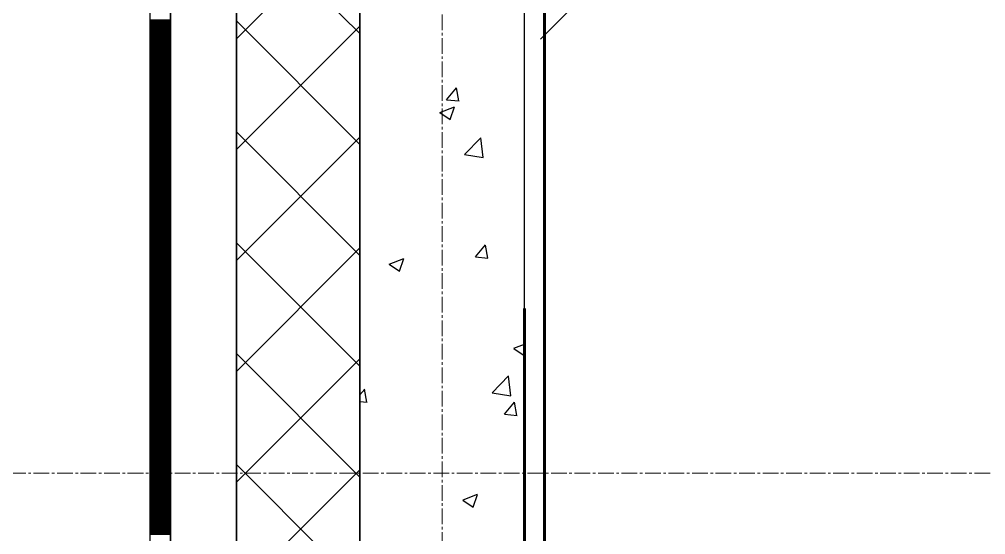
# Model space of a CAD drawing. Header units: millimetres. Extents: x 538266 to 1167394, y 114608 to 637157.
# Drawn here: x 1045920 to 1047094, y 548894 to 549520 of the extents above; entities that cross this region are included whole.
import ezdxf

# ---------------------------------------------------------------- set-up
doc = ezdxf.new("R2010")
doc.units = ezdxf.units.MM
doc.linetypes.add('CENTER2', pattern=[28.575, 19.05, -3.175, 3.175, -3.175])
doc.linetypes.add('DASHED', pattern=[19.05, 12.7, -6.35])
for name, color, linetype, lineweight in [('0) шт стен 3 эт', 150, 'Continuous', 60), ('АР_Стены ПЕНОблок', 52, 'Continuous', 20), ('АР_Тонкая', 254, 'Continuous', 5), ('АР_Утеплитель', 31, 'Continuous', 0), ('АР_Штриховка', 8, 'Continuous', 0)]:
    doc.layers.add(name, color=color, linetype=linetype, lineweight=lineweight)
doc.layers.add('АР_Делит', color=120, linetype='Continuous', lineweight=0, plot=False)
doc.layers.add('РД_Оси_100', color=7, linetype='Continuous', lineweight=0, true_color=0x525252)
doc.layers.add('ФВ-5', color=7, linetype='Continuous')

# ---------------------------------------------------------------- blocks, each defined once
blk = doc.blocks.new('СОШ_2200_АР_ОСИ_М100_28.05.24')
at = {"layer": 'АР_Делит', "color": 251, "linetype": 'DASHED', "true_color": 0x636466}
blk.add_lwpolyline([(114955, 135155), (114955, -355), (93595.036, -355), (93595.036, 13855), (94145, 13855), (94145, 68320), (66055, 68320), (66055, 13857.73), (83455, 13857.73), (83455, -355), (45245, -355), (45245, 13145), (44695, 13145), (44695, 26755), (45245, 26755), (45245, 68320), (20455, 68320), (20455, 26755), (27955, 26755), (27955, 13145), (-355, 13145), (-355, 100855)], dxfattribs=at)
at = {"layer": 'РД_Оси_100', "color": 251, "linetype": 'CENTER2', "true_color": 0x636466}
for p, q in [((0, -6155), (0, 139938.679)), ((29555, 52200), (-5954.958, 52200))]:
    blk.add_line(p, q, dxfattribs=at)
blk = doc.blocks.new('3_этаж1')
at = {"layer": 'АР_Стены ПЕНОблок', "color": 18, "linetype": 'Continuous', "lineweight": 25, "true_color": 0x000000}
for p, q in [((684283.6, 587568.7), (684283.6, 511368.7)), ((684483.6, 511368.7), (684483.6, 587568.7))]:
    blk.add_line(p, q, dxfattribs=at)
at = {"layer": 'АР_Тонкая', "color": 18, "linetype": 'Continuous', "lineweight": 25, "true_color": 0x000000}
for p, q in [((684028.6, 587568.7), (684028.6, 511368.7)), ((684053.6, 587568.7), (684053.6, 511368.7)), ((684053.6, 511368.7), (684053.6, 587568.7)), ((684133.6, 511368.7), (684133.6, 587568.7))]:
    blk.add_line(p, q, dxfattribs=at)
at = {"layer": 'АР_Утеплитель', "color": 18, "linetype": 'Continuous', "lineweight": 25, "true_color": 0x000000}
for p, q in [((684133.6, 587568.7), (684133.6, 511368.7)), ((684283.6, 511368.7), (684283.6, 587568.7))]:
    blk.add_line(p, q, dxfattribs=at)
at = {"layer": 'АР_Штриховка', "color": 18, "linetype": 'Continuous', "lineweight": 25, "true_color": 0x000000}
for p, q in [((684283.6, 549502.7), (684133.6, 549652.7)), ((684133.6, 549496.5), (684283.6, 549646.5)), ((684028.6, 549519.5), (684053.6, 549519.5)), ((684028.6, 549518.5), (684053.6, 549518.5)), ((684028.6, 549517.5), (684053.6, 549517.5)), ((684028.6, 549516.5), (684053.6, 549516.5)), ((684028.6, 549515.5), (684053.6, 549515.5)), ((684028.6, 549514.5), (684053.6, 549514.5)), ((684028.6, 549513.5), (684053.6, 549513.5)), ((684028.6, 549512.5), (684053.6, 549512.5)), ((684283.6, 549368), (684133.6, 549518)), ((684133.6, 549361.8), (684283.6, 549511.8)), ((684028.6, 549511.5), (684053.6, 549511.5)), ((684028.6, 549510.5), (684053.6, 549510.5)), ((684028.6, 549509.5), (684053.6, 549509.5)), ((684028.6, 549508.5), (684053.6, 549508.5)), ((684028.6, 549507.5), (684053.6, 549507.5)), ((684028.6, 549506.5), (684053.6, 549506.5)), ((684028.6, 549505.5), (684053.6, 549505.5)), ((684028.6, 549504.5), (684053.6, 549504.5)), ((684028.6, 549503.5), (684053.6, 549503.5)), ((684028.6, 549502.5), (684053.6, 549502.5)), ((684028.6, 549501.5), (684053.6, 549501.5)), ((684028.6, 549500.5), (684053.6, 549500.5)), ((684028.6, 549499.5), (684053.6, 549499.5)), ((684028.6, 549498.5), (684053.6, 549498.5)), ((684028.6, 549497.5), (684053.6, 549497.5)), ((684028.6, 549496.5), (684053.6, 549496.5)), ((684028.6, 549495.5), (684053.6, 549495.5)), ((684028.6, 549494.5), (684053.6, 549494.5)), ((684028.6, 549493.5), (684053.6, 549493.5)), ((684028.6, 549492.5), (684053.6, 549492.5)), ((684028.6, 549491.5), (684053.6, 549491.5)), ((684028.6, 549490.5), (684053.6, 549490.5)), ((684028.6, 549489.5), (684053.6, 549489.5)), ((684028.6, 549488.5), (684053.6, 549488.5)), ((684028.6, 549487.5), (684053.6, 549487.5)), ((684028.6, 549486.5), (684053.6, 549486.5)), ((684028.6, 549485.5), (684053.6, 549485.5)), ((684028.6, 549484.5), (684053.6, 549484.5)), ((684028.6, 549483.5), (684053.6, 549483.5)), ((684028.6, 549482.5), (684053.6, 549482.5)), ((684028.6, 549481.5), (684053.6, 549481.5)), ((684028.6, 549480.5), (684053.6, 549480.5)), ((684028.6, 549479.5), (684053.6, 549479.5)), ((684028.6, 549478.5), (684053.6, 549478.5)), ((684028.6, 549477.5), (684053.6, 549477.5)), ((684028.6, 549476.5), (684053.6, 549476.5)), ((684028.6, 549475.5), (684053.6, 549475.5)), ((684028.6, 549474.5), (684053.6, 549474.5)), ((684028.6, 549473.5), (684053.6, 549473.5)), ((684028.6, 549472.5), (684053.6, 549472.5)), ((684028.6, 549471.5), (684053.6, 549471.5)), ((684028.6, 549470.5), (684053.6, 549470.5)), ((684028.6, 549469.5), (684053.6, 549469.5)), ((684028.6, 549468.5), (684053.6, 549468.5)), ((684028.6, 549467.5), (684053.6, 549467.5)), ((684028.6, 549466.5), (684053.6, 549466.5)), ((684028.6, 549465.5), (684053.6, 549465.5)), ((684028.6, 549464.5), (684053.6, 549464.5)), ((684028.6, 549463.5), (684053.6, 549463.5)), ((684028.6, 549462.5), (684053.6, 549462.5)), ((684028.6, 549461.5), (684053.6, 549461.5)), ((684028.6, 549460.5), (684053.6, 549460.5)), ((684028.6, 549459.5), (684053.6, 549459.5)), ((684028.6, 549458.5), (684053.6, 549458.5)), ((684028.6, 549457.5), (684053.6, 549457.5)), ((684028.6, 549456.5), (684053.6, 549456.5)), ((684028.6, 549455.5), (684053.6, 549455.5)), ((684028.6, 549454.5), (684053.6, 549454.5)), ((684028.6, 549453.5), (684053.6, 549453.5)), ((684028.6, 549452.5), (684053.6, 549452.5)), ((684028.6, 549451.5), (684053.6, 549451.5)), ((684028.6, 549450.5), (684053.6, 549450.5)), ((684028.6, 549449.5), (684053.6, 549449.5)), ((684028.6, 549448.5), (684053.6, 549448.5)), ((684028.6, 549447.5), (684053.6, 549447.5)), ((684028.6, 549446.5), (684053.6, 549446.5)), ((684028.6, 549445.5), (684053.6, 549445.5)), ((684028.6, 549444.5), (684053.6, 549444.5)), ((684028.6, 549443.5), (684053.6, 549443.5)), ((684028.6, 549442.5), (684053.6, 549442.5)), ((684028.6, 549441.5), (684053.6, 549441.5)), ((684028.6, 549440.5), (684053.6, 549440.5)), ((684028.6, 549439.5), (684053.6, 549439.5)), ((684028.6, 549438.5), (684053.6, 549438.5)), ((684028.6, 549437.5), (684053.6, 549437.5)), ((684028.6, 549436.5), (684053.6, 549436.5)), ((684028.6, 549435.5), (684053.6, 549435.5)), ((684028.6, 549434.5), (684053.6, 549434.5)), ((684028.6, 549433.5), (684053.6, 549433.5)), ((684028.6, 549432.5), (684053.6, 549432.5)), ((684028.6, 549431.5), (684053.6, 549431.5)), ((684028.6, 549430.5), (684053.6, 549430.5)), ((684028.6, 549429.5), (684053.6, 549429.5)), ((684388.9, 549422.3), (684401.2, 549436.9)), ((684403.9, 549421), (684401, 549436.9)), ((684028.6, 549428.5), (684053.6, 549428.5)), ((684028.6, 549427.5), (684053.6, 549427.5)), ((684028.6, 549426.5), (684053.6, 549426.5)), ((684028.6, 549425.5), (684053.6, 549425.5)), ((684028.6, 549424.5), (684053.6, 549424.5)), ((684028.6, 549423.5), (684053.6, 549423.5)), ((684028.6, 549422.5), (684053.6, 549422.5)), ((684028.6, 549421.5), (684053.6, 549421.5)), ((684028.6, 549420.5), (684053.6, 549420.5)), ((684028.6, 549419.5), (684053.6, 549419.5)), ((684028.6, 549418.5), (684053.6, 549418.5)), ((684388.9, 549422.3), (684404.1, 549421)), ((684028.6, 549417.5), (684053.6, 549417.5)), ((684028.6, 549416.5), (684053.6, 549416.5)), ((684028.6, 549415.5), (684053.6, 549415.5)), ((684028.6, 549414.5), (684053.6, 549414.5)), ((684028.6, 549413.5), (684053.6, 549413.5)), ((684028.6, 549412.5), (684053.6, 549412.5)), ((684028.6, 549411.5), (684053.6, 549411.5)), ((684028.6, 549410.5), (684053.6, 549410.5)), ((684028.6, 549409.5), (684053.6, 549409.5)), ((684028.6, 549408.5), (684053.6, 549408.5)), ((684028.6, 549407.5), (684053.6, 549407.5)), ((684028.6, 549406.5), (684053.6, 549406.5)), ((684380.9, 549406.7), (684393.5, 549398.2)), ((684381, 549406.9), (684398.7, 549413.8)), ((684393.5, 549398.2), (684398.7, 549413.6)), ((684028.6, 549405.5), (684053.6, 549405.5)), ((684028.6, 549404.5), (684053.6, 549404.5)), ((684028.6, 549403.5), (684053.6, 549403.5)), ((684028.6, 549402.5), (684053.6, 549402.5)), ((684028.6, 549401.5), (684053.6, 549401.5)), ((684028.6, 549400.5), (684053.6, 549400.5)), ((684028.6, 549399.5), (684053.6, 549399.5)), ((684028.6, 549398.5), (684053.6, 549398.5)), ((684028.6, 549397.5), (684053.6, 549397.5)), ((684028.6, 549396.5), (684053.6, 549396.5)), ((684028.6, 549395.5), (684053.6, 549395.5)), ((684028.6, 549394.5), (684053.6, 549394.5)), ((684028.6, 549393.5), (684053.6, 549393.5)), ((684028.6, 549392.5), (684053.6, 549392.5)), ((684028.6, 549391.5), (684053.6, 549391.5)), ((684028.6, 549390.5), (684053.6, 549390.5)), ((684028.6, 549389.5), (684053.6, 549389.5)), ((684028.6, 549388.5), (684053.6, 549388.5)), ((684028.6, 549387.5), (684053.6, 549387.5)), ((684028.6, 549386.5), (684053.6, 549386.5)), ((684028.6, 549385.5), (684053.6, 549385.5)), ((684028.6, 549384.5), (684053.6, 549384.5)), ((684028.6, 549383.5), (684053.6, 549383.5)), ((684028.6, 549382.5), (684053.6, 549382.5)), ((684283.6, 549233.3), (684133.6, 549383.3)), ((684028.6, 549381.5), (684053.6, 549381.5)), ((684028.6, 549380.5), (684053.6, 549380.5)), ((684028.6, 549379.5), (684053.6, 549379.5)), ((684028.6, 549378.5), (684053.6, 549378.5)), ((684028.6, 549377.5), (684053.6, 549377.5)), ((684028.6, 549376.5), (684053.6, 549376.5)), ((684028.6, 549375.5), (684053.6, 549375.5)), ((684028.6, 549374.5), (684053.6, 549374.5)), ((684028.6, 549373.5), (684053.6, 549373.5)), ((684028.6, 549372.5), (684053.6, 549372.5)), ((684028.6, 549371.5), (684053.6, 549371.5)), ((684133.6, 549227), (684283.6, 549377)), ((684410.8, 549355.6), (684430.6, 549376.2)), ((684433.3, 549352.1), (684430.5, 549376.2)), ((684028.6, 549370.5), (684053.6, 549370.5)), ((684028.6, 549369.5), (684053.6, 549369.5)), ((684028.6, 549368.5), (684053.6, 549368.5)), ((684028.6, 549367.5), (684053.6, 549367.5)), ((684028.6, 549366.5), (684053.6, 549366.5)), ((684028.6, 549365.5), (684053.6, 549365.5)), ((684028.6, 549364.5), (684053.6, 549364.5)), ((684028.6, 549363.5), (684053.6, 549363.5)), ((684028.6, 549362.5), (684053.6, 549362.5)), ((684028.6, 549361.5), (684053.6, 549361.5)), ((684028.6, 549360.5), (684053.6, 549360.5)), ((684028.6, 549359.5), (684053.6, 549359.5)), ((684028.6, 549358.5), (684053.6, 549358.5)), ((684028.6, 549357.5), (684053.6, 549357.5)), ((684028.6, 549356.5), (684053.6, 549356.5)), ((684028.6, 549355.5), (684053.6, 549355.5)), ((684028.6, 549354.5), (684053.6, 549354.5)), ((684028.6, 549353.5), (684053.6, 549353.5)), ((684028.6, 549352.5), (684053.6, 549352.5)), ((684028.6, 549351.5), (684053.6, 549351.5)), ((684028.6, 549350.5), (684053.6, 549350.5)), ((684028.6, 549349.5), (684053.6, 549349.5)), ((684028.6, 549348.5), (684053.6, 549348.5)), ((684028.6, 549347.5), (684053.6, 549347.5)), ((684410.8, 549355.6), (684433.3, 549352.1)), ((684028.6, 549346.5), (684053.6, 549346.5)), ((684028.6, 549345.5), (684053.6, 549345.5)), ((684028.6, 549344.5), (684053.6, 549344.5)), ((684028.6, 549343.5), (684053.6, 549343.5)), ((684028.6, 549342.5), (684053.6, 549342.5)), ((684028.6, 549341.5), (684053.6, 549341.5)), ((684028.6, 549340.5), (684053.6, 549340.5)), ((684028.6, 549339.5), (684053.6, 549339.5)), ((684028.6, 549338.5), (684053.6, 549338.5)), ((684028.6, 549337.5), (684053.6, 549337.5)), ((684028.6, 549336.5), (684053.6, 549336.5)), ((684028.6, 549335.5), (684053.6, 549335.5)), ((684028.6, 549334.5), (684053.6, 549334.5)), ((684028.6, 549333.5), (684053.6, 549333.5)), ((684028.6, 549332.5), (684053.6, 549332.5)), ((684028.6, 549331.5), (684053.6, 549331.5)), ((684028.6, 549330.5), (684053.6, 549330.5)), ((684028.6, 549329.5), (684053.6, 549329.5)), ((684028.6, 549328.5), (684053.6, 549328.5)), ((684028.6, 549327.5), (684053.6, 549327.5)), ((684028.6, 549326.5), (684053.6, 549326.5)), ((684028.6, 549325.5), (684053.6, 549325.5)), ((684028.6, 549324.5), (684053.6, 549324.5)), ((684028.6, 549323.5), (684053.6, 549323.5)), ((684028.6, 549322.5), (684053.6, 549322.5)), ((684028.6, 549321.5), (684053.6, 549321.5)), ((684028.6, 549320.5), (684053.6, 549320.5)), ((684028.6, 549319.5), (684053.6, 549319.5)), ((684028.6, 549318.5), (684053.6, 549318.5)), ((684028.6, 549317.5), (684053.6, 549317.5)), ((684028.6, 549316.5), (684053.6, 549316.5)), ((684028.6, 549315.5), (684053.6, 549315.5)), ((684028.6, 549314.5), (684053.6, 549314.5)), ((684028.6, 549313.5), (684053.6, 549313.5)), ((684028.6, 549312.5), (684053.6, 549312.5)), ((684028.6, 549311.5), (684053.6, 549311.5)), ((684028.6, 549310.5), (684053.6, 549310.5)), ((684028.6, 549309.5), (684053.6, 549309.5)), ((684028.6, 549308.5), (684053.6, 549308.5)), ((684028.6, 549307.5), (684053.6, 549307.5)), ((684028.6, 549306.5), (684053.6, 549306.5)), ((684028.6, 549305.5), (684053.6, 549305.5)), ((684028.6, 549304.5), (684053.6, 549304.5)), ((684028.6, 549303.5), (684053.6, 549303.5)), ((684028.6, 549302.5), (684053.6, 549302.5)), ((684028.6, 549301.5), (684053.6, 549301.5)), ((684028.6, 549300.5), (684053.6, 549300.5)), ((684028.6, 549299.5), (684053.6, 549299.5)), ((684028.6, 549298.5), (684053.6, 549298.5)), ((684028.6, 549297.5), (684053.6, 549297.5)), ((684028.6, 549296.5), (684053.6, 549296.5)), ((684028.6, 549295.5), (684053.6, 549295.5)), ((684028.6, 549294.5), (684053.6, 549294.5)), ((684028.6, 549293.5), (684053.6, 549293.5)), ((684028.6, 549292.5), (684053.6, 549292.5)), ((684028.6, 549291.5), (684053.6, 549291.5)), ((684028.6, 549290.5), (684053.6, 549290.5)), ((684028.6, 549289.5), (684053.6, 549289.5)), ((684028.6, 549288.5), (684053.6, 549288.5)), ((684028.6, 549287.5), (684053.6, 549287.5)), ((684028.6, 549286.5), (684053.6, 549286.5)), ((684028.6, 549285.5), (684053.6, 549285.5)), ((684028.6, 549284.5), (684053.6, 549284.5)), ((684028.6, 549283.5), (684053.6, 549283.5)), ((684028.6, 549282.5), (684053.6, 549282.5)), ((684028.6, 549281.5), (684053.6, 549281.5)), ((684028.6, 549280.5), (684053.6, 549280.5)), ((684028.6, 549279.5), (684053.6, 549279.5)), ((684028.6, 549278.5), (684053.6, 549278.5)), ((684028.6, 549277.5), (684053.6, 549277.5)), ((684028.6, 549276.5), (684053.6, 549276.5)), ((684028.6, 549275.5), (684053.6, 549275.5)), ((684028.6, 549274.5), (684053.6, 549274.5)), ((684028.6, 549273.5), (684053.6, 549273.5)), ((684028.6, 549272.5), (684053.6, 549272.5)), ((684028.6, 549271.5), (684053.6, 549271.5)), ((684028.6, 549270.5), (684053.6, 549270.5)), ((684028.6, 549269.5), (684053.6, 549269.5)), ((684028.6, 549268.5), (684053.6, 549268.5)), ((684028.6, 549267.5), (684053.6, 549267.5)), ((684028.6, 549266.5), (684053.6, 549266.5)), ((684028.6, 549265.5), (684053.6, 549265.5)), ((684028.6, 549264.5), (684053.6, 549264.5)), ((684028.6, 549263.5), (684053.6, 549263.5)), ((684028.6, 549262.5), (684053.6, 549262.5)), ((684028.6, 549261.5), (684053.6, 549261.5)), ((684028.6, 549260.5), (684053.6, 549260.5)), ((684028.6, 549259.5), (684053.6, 549259.5)), ((684028.6, 549258.5), (684053.6, 549258.5)), ((684028.6, 549257.5), (684053.6, 549257.5)), ((684028.6, 549256.5), (684053.6, 549256.5)), ((684028.6, 549255.5), (684053.6, 549255.5)), ((684028.6, 549254.5), (684053.6, 549254.5)), ((684028.6, 549253.5), (684053.6, 549253.5)), ((684028.6, 549252.5), (684053.6, 549252.5)), ((684028.6, 549251.5), (684053.6, 549251.5)), ((684028.6, 549250.5), (684053.6, 549250.5)), ((684028.6, 549249.5), (684053.6, 549249.5)), ((684028.6, 549248.5), (684053.6, 549248.5)), ((684028.6, 549247.5), (684053.6, 549247.5)), ((684028.6, 549246.5), (684053.6, 549246.5)), ((684028.6, 549245.5), (684053.6, 549245.5)), ((684028.6, 549244.5), (684053.6, 549244.5)), ((684028.6, 549243.5), (684053.6, 549243.5)), ((684028.6, 549242.5), (684053.6, 549242.5)), ((684283.6, 549098.6), (684133.6, 549248.6)), ((684133.6, 549092.3), (684283.6, 549242.3)), ((684424.2, 549231.3), (684436.4, 549245.9)), ((684439.2, 549229.9), (684436.2, 549245.8)), ((684028.6, 549241.5), (684053.6, 549241.5)), ((684028.6, 549240.5), (684053.6, 549240.5)), ((684028.6, 549239.5), (684053.6, 549239.5)), ((684028.6, 549238.5), (684053.6, 549238.5)), ((684028.6, 549237.5), (684053.6, 549237.5)), ((684028.6, 549236.5), (684053.6, 549236.5)), ((684028.6, 549235.5), (684053.6, 549235.5)), ((684028.6, 549234.5), (684053.6, 549234.5)), ((684028.6, 549233.5), (684053.6, 549233.5)), ((684028.6, 549232.5), (684053.6, 549232.5)), ((684028.6, 549231.5), (684053.6, 549231.5)), ((684028.6, 549230.5), (684053.6, 549230.5)), ((684424.2, 549231.3), (684439.3, 549229.9)), ((684028.6, 549229.5), (684053.6, 549229.5)), ((684028.6, 549228.5), (684053.6, 549228.5)), ((684028.6, 549227.5), (684053.6, 549227.5)), ((684028.6, 549226.5), (684053.6, 549226.5)), ((684028.6, 549225.5), (684053.6, 549225.5)), ((684028.6, 549224.5), (684053.6, 549224.5)), ((684028.6, 549223.5), (684053.6, 549223.5)), ((684028.6, 549222.5), (684053.6, 549222.5)), ((684028.6, 549221.5), (684053.6, 549221.5)), ((684028.6, 549220.5), (684053.6, 549220.5)), ((684028.6, 549219.5), (684053.6, 549219.5)), ((684028.6, 549218.5), (684053.6, 549218.5)), ((684319.1, 549222.5), (684331.7, 549214)), ((684319.2, 549222.7), (684336.9, 549229.6)), ((684331.7, 549214), (684336.9, 549229.4)), ((684028.6, 549217.5), (684053.6, 549217.5)), ((684028.6, 549216.5), (684053.6, 549216.5)), ((684028.6, 549215.5), (684053.6, 549215.5)), ((684028.6, 549214.5), (684053.6, 549214.5)), ((684028.6, 549213.5), (684053.6, 549213.5)), ((684028.6, 549212.5), (684053.6, 549212.5)), ((684028.6, 549211.5), (684053.6, 549211.5)), ((684028.6, 549210.5), (684053.6, 549210.5)), ((684028.6, 549209.5), (684053.6, 549209.5)), ((684028.6, 549208.5), (684053.6, 549208.5)), ((684028.6, 549207.5), (684053.6, 549207.5)), ((684028.6, 549206.5), (684053.6, 549206.5)), ((684028.6, 549205.5), (684053.6, 549205.5)), ((684028.6, 549204.5), (684053.6, 549204.5)), ((684028.6, 549203.5), (684053.6, 549203.5)), ((684028.6, 549202.5), (684053.6, 549202.5)), ((684028.6, 549201.5), (684053.6, 549201.5)), ((684028.6, 549200.5), (684053.6, 549200.5)), ((684028.6, 549199.5), (684053.6, 549199.5)), ((684028.6, 549198.5), (684053.6, 549198.5)), ((684028.6, 549197.5), (684053.6, 549197.5)), ((684028.6, 549196.5), (684053.6, 549196.5)), ((684028.6, 549195.5), (684053.6, 549195.5)), ((684028.6, 549194.5), (684053.6, 549194.5)), ((684028.6, 549193.5), (684053.6, 549193.5)), ((684028.6, 549192.5), (684053.6, 549192.5)), ((684028.6, 549191.5), (684053.6, 549191.5)), ((684028.6, 549190.5), (684053.6, 549190.5)), ((684028.6, 549189.5), (684053.6, 549189.5)), ((684028.6, 549188.5), (684053.6, 549188.5)), ((684028.6, 549187.5), (684053.6, 549187.5)), ((684028.6, 549186.5), (684053.6, 549186.5)), ((684028.6, 549185.5), (684053.6, 549185.5)), ((684028.6, 549184.5), (684053.6, 549184.5)), ((684028.6, 549183.5), (684053.6, 549183.5)), ((684028.6, 549182.5), (684053.6, 549182.5)), ((684028.6, 549181.5), (684053.6, 549181.5)), ((684028.6, 549180.5), (684053.6, 549180.5)), ((684028.6, 549179.5), (684053.6, 549179.5)), ((684028.6, 549178.5), (684053.6, 549178.5)), ((684028.6, 549177.5), (684053.6, 549177.5)), ((684028.6, 549176.5), (684053.6, 549176.5)), ((684028.6, 549175.5), (684053.6, 549175.5)), ((684028.6, 549174.5), (684053.6, 549174.5)), ((684028.6, 549173.5), (684053.6, 549173.5)), ((684028.6, 549172.5), (684053.6, 549172.5)), ((684028.6, 549171.5), (684053.6, 549171.5)), ((684028.6, 549170.5), (684053.6, 549170.5)), ((684028.6, 549169.5), (684053.6, 549169.5)), ((684028.6, 549168.5), (684053.6, 549168.5)), ((684028.6, 549167.5), (684053.6, 549167.5)), ((684028.6, 549166.5), (684053.6, 549166.5)), ((684028.6, 549165.5), (684053.6, 549165.5)), ((684028.6, 549164.5), (684053.6, 549164.5)), ((684028.6, 549163.5), (684053.6, 549163.5)), ((684028.6, 549162.5), (684053.6, 549162.5)), ((684028.6, 549161.5), (684053.6, 549161.5)), ((684028.6, 549160.5), (684053.6, 549160.5)), ((684028.6, 549159.5), (684053.6, 549159.5)), ((684028.6, 549158.5), (684053.6, 549158.5)), ((684028.6, 549157.5), (684053.6, 549157.5)), ((684028.6, 549156.5), (684053.6, 549156.5)), ((684028.6, 549155.5), (684053.6, 549155.5)), ((684028.6, 549154.5), (684053.6, 549154.5)), ((684028.6, 549153.5), (684053.6, 549153.5)), ((684028.6, 549152.5), (684053.6, 549152.5)), ((684028.6, 549151.5), (684053.6, 549151.5)), ((684028.6, 549150.5), (684053.6, 549150.5)), ((684028.6, 549149.5), (684053.6, 549149.5)), ((684028.6, 549148.5), (684053.6, 549148.5)), ((684028.6, 549147.5), (684053.6, 549147.5)), ((684028.6, 549146.5), (684053.6, 549146.5)), ((684028.6, 549145.5), (684053.6, 549145.5)), ((684028.6, 549144.5), (684053.6, 549144.5)), ((684028.6, 549143.5), (684053.6, 549143.5)), ((684028.6, 549142.5), (684053.6, 549142.5)), ((684028.6, 549141.5), (684053.6, 549141.5)), ((684028.6, 549140.5), (684053.6, 549140.5)), ((684028.6, 549139.5), (684053.6, 549139.5)), ((684028.6, 549138.5), (684053.6, 549138.5)), ((684028.6, 549137.5), (684053.6, 549137.5)), ((684028.6, 549136.5), (684053.6, 549136.5)), ((684028.6, 549135.5), (684053.6, 549135.5)), ((684028.6, 549134.5), (684053.6, 549134.5)), ((684028.6, 549133.5), (684053.6, 549133.5)), ((684028.6, 549132.5), (684053.6, 549132.5)), ((684028.6, 549131.5), (684053.6, 549131.5)), ((684028.6, 549130.5), (684053.6, 549130.5)), ((684028.6, 549129.5), (684053.6, 549129.5)), ((684028.6, 549128.5), (684053.6, 549128.5)), ((684028.6, 549127.5), (684053.6, 549127.5)), ((684028.6, 549126.5), (684053.6, 549126.5)), ((684028.6, 549125.5), (684053.6, 549125.5)), ((684028.6, 549124.5), (684053.6, 549124.5)), ((684470.8, 549120.5), (684483.6, 549125.4)), ((684028.6, 549123.5), (684053.6, 549123.5)), ((684028.6, 549122.5), (684053.6, 549122.5)), ((684028.6, 549121.5), (684053.6, 549121.5)), ((684028.6, 549120.5), (684053.6, 549120.5)), ((684028.6, 549119.5), (684053.6, 549119.5)), ((684028.6, 549118.5), (684053.6, 549118.5)), ((684028.6, 549117.5), (684053.6, 549117.5)), ((684028.6, 549116.5), (684053.6, 549116.5)), ((684028.6, 549115.5), (684053.6, 549115.5)), ((684028.6, 549114.5), (684053.6, 549114.5)), ((684028.6, 549113.5), (684053.6, 549113.5)), ((684028.6, 549112.5), (684053.6, 549112.5)), ((684283.6, 548963.9), (684133.6, 549113.9)), ((684470.7, 549120.3), (684483.3, 549111.8)), ((684483.3, 549111.8), (684483.6, 549112.5)), ((684028.6, 549111.5), (684053.6, 549111.5)), ((684028.6, 549110.5), (684053.6, 549110.5)), ((684028.6, 549109.5), (684053.6, 549109.5)), ((684028.6, 549108.5), (684053.6, 549108.5)), ((684028.6, 549107.5), (684053.6, 549107.5)), ((684028.6, 549106.5), (684053.6, 549106.5)), ((684028.6, 549105.5), (684053.6, 549105.5)), ((684028.6, 549104.5), (684053.6, 549104.5)), ((684028.6, 549103.5), (684053.6, 549103.5)), ((684028.6, 549102.5), (684053.6, 549102.5)), ((684028.6, 549101.5), (684053.6, 549101.5)), ((684133.6, 548957.6), (684283.6, 549107.6)), ((684028.6, 549100.5), (684053.6, 549100.5)), ((684028.6, 549099.5), (684053.6, 549099.5)), ((684028.6, 549098.5), (684053.6, 549098.5)), ((684028.6, 549097.5), (684053.6, 549097.5)), ((684028.6, 549096.5), (684053.6, 549096.5)), ((684028.6, 549095.5), (684053.6, 549095.5)), ((684028.6, 549094.5), (684053.6, 549094.5)), ((684028.6, 549093.5), (684053.6, 549093.5)), ((684028.6, 549092.5), (684053.6, 549092.5)), ((684028.6, 549091.5), (684053.6, 549091.5)), ((684028.6, 549090.5), (684053.6, 549090.5)), ((684028.6, 549089.5), (684053.6, 549089.5)), ((684028.6, 549088.5), (684053.6, 549088.5)), ((684028.6, 549087.5), (684053.6, 549087.5)), ((684028.6, 549086.5), (684053.6, 549086.5)), ((684028.6, 549085.5), (684053.6, 549085.5)), ((684028.6, 549084.5), (684053.6, 549084.5)), ((684028.6, 549083.5), (684053.6, 549083.5)), ((684028.6, 549082.5), (684053.6, 549082.5)), ((684028.6, 549081.5), (684053.6, 549081.5)), ((684028.6, 549080.5), (684053.6, 549080.5)), ((684028.6, 549079.5), (684053.6, 549079.5)), ((684028.6, 549078.5), (684053.6, 549078.5)), ((684028.6, 549077.5), (684053.6, 549077.5)), ((684444.5, 549066.1), (684464.2, 549086.8)), ((684467, 549062.6), (684464.2, 549086.7)), ((684028.6, 549076.5), (684053.6, 549076.5)), ((684028.6, 549075.5), (684053.6, 549075.5)), ((684028.6, 549074.5), (684053.6, 549074.5)), ((684028.6, 549073.5), (684053.6, 549073.5)), ((684028.6, 549072.5), (684053.6, 549072.5)), ((684028.6, 549071.5), (684053.6, 549071.5)), ((684028.6, 549070.5), (684053.6, 549070.5)), ((684028.6, 549069.5), (684053.6, 549069.5)), ((684028.6, 549068.5), (684053.6, 549068.5)), ((684028.6, 549067.5), (684053.6, 549067.5)), ((684028.6, 549066.5), (684053.6, 549066.5)), ((684028.6, 549065.5), (684053.6, 549065.5)), ((684283.6, 549063.7), (684289.5, 549070.8)), ((684292.2, 549054.8), (684289.3, 549070.7)), ((684444.4, 549066.2), (684467, 549062.7)), ((684028.6, 549064.5), (684053.6, 549064.5)), ((684028.6, 549063.5), (684053.6, 549063.5)), ((684028.6, 549062.5), (684053.6, 549062.5)), ((684028.6, 549061.5), (684053.6, 549061.5)), ((684028.6, 549060.5), (684053.6, 549060.5)), ((684028.6, 549059.5), (684053.6, 549059.5)), ((684028.6, 549058.5), (684053.6, 549058.5)), ((684028.6, 549057.5), (684053.6, 549057.5)), ((684028.6, 549056.5), (684053.6, 549056.5)), ((684028.6, 549055.5), (684053.6, 549055.5)), ((684028.6, 549054.5), (684053.6, 549054.5)), ((684283.6, 549055.6), (684292.4, 549054.8)), ((684459.4, 549040.2), (684471.7, 549054.8)), ((684474.4, 549038.9), (684471.5, 549054.8)), ((684028.6, 549053.5), (684053.6, 549053.5)), ((684028.6, 549052.5), (684053.6, 549052.5)), ((684028.6, 549051.5), (684053.6, 549051.5)), ((684028.6, 549050.5), (684053.6, 549050.5)), ((684028.6, 549049.5), (684053.6, 549049.5)), ((684028.6, 549048.5), (684053.6, 549048.5)), ((684028.6, 549047.5), (684053.6, 549047.5)), ((684028.6, 549046.5), (684053.6, 549046.5)), ((684028.6, 549045.5), (684053.6, 549045.5)), ((684028.6, 549044.5), (684053.6, 549044.5)), ((684028.6, 549043.5), (684053.6, 549043.5)), ((684028.6, 549042.5), (684053.6, 549042.5)), ((684028.6, 549041.5), (684053.6, 549041.5)), ((684028.6, 549040.5), (684053.6, 549040.5)), ((684028.6, 549039.5), (684053.6, 549039.5)), ((684028.6, 549038.5), (684053.6, 549038.5)), ((684028.6, 549037.5), (684053.6, 549037.5)), ((684028.6, 549036.5), (684053.6, 549036.5)), ((684028.6, 549035.5), (684053.6, 549035.5)), ((684028.6, 549034.5), (684053.6, 549034.5)), ((684028.6, 549033.5), (684053.6, 549033.5)), ((684028.6, 549032.5), (684053.6, 549032.5)), ((684028.6, 549031.5), (684053.6, 549031.5)), ((684028.6, 549030.5), (684053.6, 549030.5)), ((684459.4, 549040.2), (684474.6, 549038.9)), ((684028.6, 549029.5), (684053.6, 549029.5)), ((684028.6, 549028.5), (684053.6, 549028.5)), ((684028.6, 549027.5), (684053.6, 549027.5)), ((684028.6, 549026.5), (684053.6, 549026.5)), ((684028.6, 549025.5), (684053.6, 549025.5)), ((684028.6, 549024.5), (684053.6, 549024.5)), ((684028.6, 549023.5), (684053.6, 549023.5)), ((684028.6, 549022.5), (684053.6, 549022.5)), ((684028.6, 549021.5), (684053.6, 549021.5)), ((684028.6, 549020.5), (684053.6, 549020.5)), ((684028.6, 549019.5), (684053.6, 549019.5)), ((684028.6, 549018.5), (684053.6, 549018.5)), ((684028.6, 549017.5), (684053.6, 549017.5)), ((684028.6, 549016.5), (684053.6, 549016.5)), ((684028.6, 549015.5), (684053.6, 549015.5)), ((684028.6, 549014.5), (684053.6, 549014.5)), ((684028.6, 549013.5), (684053.6, 549013.5)), ((684028.6, 549012.5), (684053.6, 549012.5)), ((684028.6, 549011.5), (684053.6, 549011.5)), ((684028.6, 549010.5), (684053.6, 549010.5)), ((684028.6, 549009.5), (684053.6, 549009.5)), ((684028.6, 549008.5), (684053.6, 549008.5)), ((684028.6, 549007.5), (684053.6, 549007.5)), ((684028.6, 549006.5), (684053.6, 549006.5)), ((684028.6, 549005.5), (684053.6, 549005.5)), ((684028.6, 549004.5), (684053.6, 549004.5)), ((684028.6, 549003.5), (684053.6, 549003.5)), ((684028.6, 549002.5), (684053.6, 549002.5)), ((684028.6, 549001.5), (684053.6, 549001.5)), ((684028.6, 549000.5), (684053.6, 549000.5)), ((684028.6, 548999.5), (684053.6, 548999.5)), ((684028.6, 548998.5), (684053.6, 548998.5)), ((684028.6, 548997.5), (684053.6, 548997.5)), ((684028.6, 548996.5), (684053.6, 548996.5)), ((684028.6, 548995.5), (684053.6, 548995.5)), ((684028.6, 548994.5), (684053.6, 548994.5)), ((684028.6, 548993.5), (684053.6, 548993.5)), ((684028.6, 548992.5), (684053.6, 548992.5)), ((684028.6, 548991.5), (684053.6, 548991.5)), ((684028.6, 548990.5), (684053.6, 548990.5)), ((684028.6, 548989.5), (684053.6, 548989.5)), ((684028.6, 548988.5), (684053.6, 548988.5)), ((684028.6, 548987.5), (684053.6, 548987.5)), ((684028.6, 548986.5), (684053.6, 548986.5)), ((684028.6, 548985.5), (684053.6, 548985.5)), ((684028.6, 548984.5), (684053.6, 548984.5)), ((684028.6, 548983.5), (684053.6, 548983.5)), ((684028.6, 548982.5), (684053.6, 548982.5)), ((684028.6, 548981.5), (684053.6, 548981.5)), ((684028.6, 548980.5), (684053.6, 548980.5)), ((684028.6, 548979.5), (684053.6, 548979.5)), ((684028.6, 548978.5), (684053.6, 548978.5)), ((684028.6, 548977.5), (684053.6, 548977.5)), ((684028.6, 548976.5), (684053.6, 548976.5)), ((684028.6, 548975.5), (684053.6, 548975.5)), ((684028.6, 548974.5), (684053.6, 548974.5)), ((684028.6, 548973.5), (684053.6, 548973.5)), ((684028.6, 548972.5), (684053.6, 548972.5)), ((684283.6, 548829.2), (684133.6, 548979.2)), ((684133.6, 548822.9), (684283.6, 548972.9)), ((684028.6, 548971.5), (684053.6, 548971.5)), ((684028.6, 548970.5), (684053.6, 548970.5)), ((684028.6, 548969.5), (684053.6, 548969.5)), ((684028.6, 548968.5), (684053.6, 548968.5)), ((684028.6, 548967.5), (684053.6, 548967.5)), ((684028.6, 548966.5), (684053.6, 548966.5)), ((684028.6, 548965.5), (684053.6, 548965.5)), ((684028.6, 548964.5), (684053.6, 548964.5)), ((684028.6, 548963.5), (684053.6, 548963.5)), ((684028.6, 548962.5), (684053.6, 548962.5)), ((684028.6, 548961.5), (684053.6, 548961.5)), ((684028.6, 548960.5), (684053.6, 548960.5)), ((684028.6, 548959.5), (684053.6, 548959.5)), ((684028.6, 548958.5), (684053.6, 548958.5)), ((684028.6, 548957.5), (684053.6, 548957.5)), ((684028.6, 548956.5), (684053.6, 548956.5)), ((684028.6, 548955.5), (684053.6, 548955.5)), ((684028.6, 548954.5), (684053.6, 548954.5)), ((684028.6, 548953.5), (684053.6, 548953.5)), ((684028.6, 548952.5), (684053.6, 548952.5)), ((684028.6, 548951.5), (684053.6, 548951.5)), ((684028.6, 548950.5), (684053.6, 548950.5)), ((684028.6, 548949.5), (684053.6, 548949.5)), ((684028.6, 548948.5), (684053.6, 548948.5)), ((684028.6, 548947.5), (684053.6, 548947.5)), ((684028.6, 548946.5), (684053.6, 548946.5)), ((684028.6, 548945.5), (684053.6, 548945.5)), ((684028.6, 548944.5), (684053.6, 548944.5)), ((684028.6, 548943.5), (684053.6, 548943.5)), ((684028.6, 548942.5), (684053.6, 548942.5)), ((684028.6, 548941.5), (684053.6, 548941.5)), ((684028.6, 548940.5), (684053.6, 548940.5)), ((684028.6, 548939.5), (684053.6, 548939.5)), ((684028.6, 548938.5), (684053.6, 548938.5)), ((684028.6, 548937.5), (684053.6, 548937.5)), ((684028.6, 548936.5), (684053.6, 548936.5)), ((684409, 548936.3), (684426.7, 548943.1)), ((684421.5, 548927.6), (684426.7, 548942.9)), ((684028.6, 548935.5), (684053.6, 548935.5)), ((684028.6, 548934.5), (684053.6, 548934.5)), ((684028.6, 548933.5), (684053.6, 548933.5)), ((684028.6, 548932.5), (684053.6, 548932.5)), ((684028.6, 548931.5), (684053.6, 548931.5)), ((684028.6, 548930.5), (684053.6, 548930.5)), ((684028.6, 548929.5), (684053.6, 548929.5)), ((684028.6, 548928.5), (684053.6, 548928.5)), ((684028.6, 548927.5), (684053.6, 548927.5)), ((684028.6, 548926.5), (684053.6, 548926.5)), ((684028.6, 548925.5), (684053.6, 548925.5)), ((684408.9, 548936.1), (684421.5, 548927.6)), ((684028.6, 548924.5), (684053.6, 548924.5)), ((684028.6, 548923.5), (684053.6, 548923.5)), ((684028.6, 548922.5), (684053.6, 548922.5)), ((684028.6, 548921.5), (684053.6, 548921.5)), ((684028.6, 548920.5), (684053.6, 548920.5)), ((684028.6, 548919.5), (684053.6, 548919.5)), ((684028.6, 548918.5), (684053.6, 548918.5)), ((684028.6, 548917.5), (684053.6, 548917.5)), ((684028.6, 548916.5), (684053.6, 548916.5)), ((684028.6, 548915.5), (684053.6, 548915.5)), ((684028.6, 548914.5), (684053.6, 548914.5)), ((684028.6, 548913.5), (684053.6, 548913.5)), ((684028.6, 548912.5), (684053.6, 548912.5)), ((684028.6, 548911.5), (684053.6, 548911.5)), ((684028.6, 548910.5), (684053.6, 548910.5)), ((684028.6, 548909.5), (684053.6, 548909.5)), ((684028.6, 548908.5), (684053.6, 548908.5)), ((684028.6, 548907.5), (684053.6, 548907.5)), ((684028.6, 548906.5), (684053.6, 548906.5)), ((684028.6, 548905.5), (684053.6, 548905.5)), ((684028.6, 548904.5), (684053.6, 548904.5)), ((684028.6, 548903.5), (684053.6, 548903.5)), ((684028.6, 548902.5), (684053.6, 548902.5)), ((684028.6, 548901.5), (684053.6, 548901.5)), ((684028.6, 548900.5), (684053.6, 548900.5)), ((684028.6, 548899.5), (684053.6, 548899.5)), ((684028.6, 548898.5), (684053.6, 548898.5)), ((684028.6, 548897.5), (684053.6, 548897.5)), ((684028.6, 548896.5), (684053.6, 548896.5)), ((684028.6, 548895.5), (684053.6, 548895.5)), ((684028.6, 548894.5), (684053.6, 548894.5))]:
    blk.add_line(p, q, dxfattribs=at)

msp = doc.modelspace()

# ---------------------------------------------------------------- hatches: boundary and pattern name
at = {"layer": 'ФВ-5'}
h = msp.add_hatch(dxfattribs=at)
h.set_pattern_fill('ANSI31', color=3, scale=300, style=0)
h.paths.add_polyline_path([(1054123.6, 546168.7), (1054123.6, 547068.7), (1054123.6, 547568.7), (1054091.4, 548269.4, -1), (1053491.4, 548269.4, -1), (1054091.4, 548269.4), (1054123.6, 550468.7), (1054123.6, 550768.7), (1054123.6, 550768.7), (1054123.6, 551268.7), (1046563.9, 551268.7), (1046553.6, 551258.4), (1046553.6, 550768.7), (1046551.7, 547068.7), (1046553.6, 547068.7), (1046553.6, 546168.7), (1046557.8, 542668.7), (1046553.6, 542668.7), (1046553.6, 542168.7), (1051023.6, 542168.7), (1051023.6, 542468.7), (1051023.6, 542468.7), (1051923.6, 542468.7), (1051923.6, 542468.7), (1051923.6, 542168.7), (1052003.6, 542168.7), (1052003.6, 542588.7), (1054123.6, 542589.1), (1054123.6, 542668.7)])

# ---------------------------------------------------------------- linework, layer by layer
at = {"layer": '0) шт стен 3 эт', "color": 2}
for points in [[(1046557.8, 547073), (1046557.8, 550768.7)], [(1046533.6, 548268.7), (1046533.6, 549168.7)]]:
    msp.add_lwpolyline(points, dxfattribs=at)

# ---------------------------------------------------------------- block references
at = {"layer": '0) шт стен 3 эт', "color": 5, "lineweight": 25}
msp.add_blockref('3_этаж1', (362050, 0), dxfattribs=at)
at = {"layer": 'РД_Оси_100', "lineweight": 25}
msp.add_blockref('СОШ_2200_АР_ОСИ_М100_28.05.24', (1046433.6, 496768.7), dxfattribs=at)

doc.saveas('drawing.dxf')
